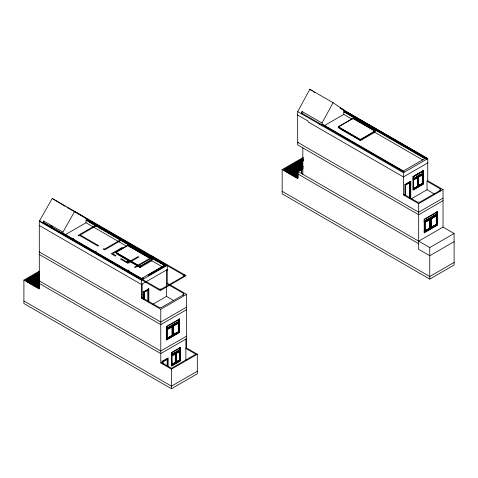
<?xml version="1.0" encoding="UTF-8"?>
<svg xmlns="http://www.w3.org/2000/svg" width="478" height="478" viewBox="0 0 478 478"><rect width="100%" height="100%" fill="white"/><g stroke="black" fill="none" stroke-linecap="round" stroke-linejoin="round"><path stroke-width="0.72" d="M127.477 262.709L128.212 261.006L129.323 261.645L127.477 262.709L126.371 262.069L128.212 261.006M443.034 200.682L418.68 214.742L297.669 144.876L297.669 111.643L309.84 89.278L333.088 102.698L344.154 110.251L344.154 111.643L426.28 159.06L427.021 158.636M322.023 125.702L322.023 123.025L302.096 111.523L301.355 112.886L403.779 172.014L403.779 172.48L427.392 158.845L427.392 158.385L341.041 108.53M322.023 123.025L333.088 102.698M418.68 241.157L443.034 227.098L443.034 189.611L418.68 203.67L403.408 194.851L403.408 172.695L403.779 172.014M186.605 348.038L186.605 294.358L160.781 309.266L160.781 362.945L161.516 362.521L171.477 368.275L195.831 354.216L185.87 348.462L186.605 348.038L197.306 354.216L197.306 373.814L171.477 388.722L23.9 303.518L23.9 280.09L39.298 288.975L39.298 221.236L52.21 198.442L186.139 275.698L160.309 290.612L39.298 220.746L40.038 220.316M126.748 246.272L86.01 222.748L86.01 220.191L164.259 265.368L141.566 278.471L63.317 233.294L62.923 233.521L62.923 232.123L43.683 221.015L42.895 222.395L141.811 279.505L141.811 279.971L166.858 265.511L166.858 265.051L167.246 265.284L167.246 283.185L186.605 294.358M62.923 232.123L74.658 211.407L86.398 218.571L86.398 219.964L165.717 265.756L166.499 265.308M160.781 309.266L141.422 298.093L141.422 280.198L141.811 279.505M49.628 226.709L51.349 225.718M51.839 226.285L51.104 226.709L160.309 289.758L184.663 275.698L152.93 257.385M51.104 227.564L52.58 226.709L51.104 225.855M60.324 233.378L60.712 233.15M86.01 220.191L86.398 219.964M65.205 234.758L86.01 222.748M72.136 238.851L72.871 238.426L73.612 238.851L72.871 239.275M96.484 224.791L78.039 235.445L78.774 235.869L79.515 235.445L97.96 246.092L98.695 245.668L80.25 235.015L97.219 225.216M23.9 280.09L39.393 271.14M29.062 277.533L30.359 276.786M34.231 274.551L36.167 273.428M37.457 272.687L38.766 271.958M39.435 271.97L25.376 280.09L39.399 288.18M39.357 272.299L27.121 279.361L27.121 281.56M27.222 279.451L39.489 272.364M39.423 273.081L38.013 273.9L38.013 287.69M93.903 252.27L95.379 251.416L96.855 252.27L95.379 253.125M319.435 124.214L319.806 123.999M121.573 239.275L104.598 249.074L103.863 248.65L103.123 249.074L104.598 249.928L122.308 239.705M352.101 119.213L343.784 114.415L343.784 111.858L344.154 111.643M324.275 125.678L343.784 114.415M122.308 247.371L111.243 253.758L115.3 256.106L116.04 255.676L112.718 253.758L123.049 247.795M115.736 252.336L127.757 245.399L152.141 259.482L140.126 266.587L115.736 252.336L140.126 266.419L152.141 259.482M115.736 252.509L127.757 245.573L152.141 259.65M116.883 252.743L116.477 252.509L116.477 253.788L116.775 252.76M338.251 126.813L353.009 118.293L375.146 131.068L360.388 139.761L338.251 126.813L360.388 139.588L375.146 131.068M338.251 126.981L353.009 118.46L375.146 131.241M443.034 227.098L454.1 233.491L454.1 265.015L429.752 279.074L282.169 193.871L282.169 169.588L303.357 157.352M303.375 158.194L283.645 169.588L297.764 177.738M303.016 159.108L285.019 169.499L285.019 170.969M285.121 169.588L303.118 159.198M128.212 260.576L126.371 261.645L121.203 258.658L120.468 259.088L127.847 263.348L138.913 256.955M285.587 170.001L294.221 165.018L294.221 175.904M303.554 159.628L295.529 164.259L295.529 176.597M303.476 160.25L297.669 163.607L302.98 166.84L297.669 163.948L303.476 160.59M303.375 160.477L297.961 163.607L302.98 166.499M303.375 160.817L297.961 163.948L302.98 166.84M129.687 261.43L138.178 256.531M300.232 169.81L297.669 171.291L429.752 247.55L454.1 233.491M301.51 169.069L303.434 167.963M126.371 271.014L127.847 270.166L129.323 271.014L127.847 271.868M152.195 256.106L150.719 256.955L152.195 257.809M151.46 257.385L134.485 267.178L135.226 267.608L153.671 256.955M139.731 267.214L139.731 265.935L140.436 265.995L140.436 266.425M140.663 266.676L142.558 265.583M362.282 139.092L363.549 138.363M364.816 137.634L366.71 136.535M116.477 253.788L140.138 267.447L151.789 260.725L151.789 259.446M338.992 126.981L338.992 128.259L360.388 140.616L374.776 132.304L422.881 160.076M141.422 278.853L142.898 277.999L143.633 278.429L142.157 279.277M165.77 264.794L148.061 275.017L148.801 275.447L166.511 265.218M141.458 279.767L142.241 279.313M167.246 269.55L141.422 284.458L39.298 225.496M166.511 270.829L167.246 270.399M143.221 298.899L143.221 291.466L143.657 291.717L148.801 288.718L148.801 302.138M148.025 301.642L147.971 289.835L144.093 292.076L148.025 289.871M141.422 298.093L142.157 297.669L159.574 307.718L160.309 307.294L161.05 307.718L183.922 294.514L183.188 294.089L183.188 295.506M167.246 283.185L166.511 283.609L183.922 293.665L183.188 294.089M158.833 289.758L160.309 288.909L161.785 289.758M184.663 274.85L183.188 275.698L184.663 276.553M152.596 304.42L166.511 296.39L173.604 300.483M403.408 172.265L404.149 171.841L322.023 124.423L322.387 124.208L403.408 170.987L424.805 158.636L343.784 111.858M427.756 162.896L403.408 176.956L307.999 121.872L307.999 121.018L297.669 115.055M186.605 307.139L160.781 322.047L39.298 251.912M413.034 176.699L422.791 171.064L422.791 173.365L413.034 178.999M413.112 176.741L422.869 171.106L422.869 173.406L413.112 179.041M423.042 171.214L413.285 176.842L413.285 179.142L423.042 173.514L423.042 171.214L422.45 170.867M416.965 176.34L420.013 174.578M186.605 309.696L160.781 324.604L39.298 254.469M413.147 179.513L422.887 173.89L422.887 183.893L413.147 189.515M410.769 198.388L410.787 181.24L404.884 184.651L404.908 195.078M404.908 184.669L410.769 181.287M417.473 186.277L417.402 177.547L413.44 179.83L413.512 188.565L417.551 186.318L417.252 177.458M413.512 179.871L417.473 177.589M418.411 177.045L422.373 174.763L422.373 183.45M413.291 179.746L417.551 177.631M418.19 176.92L422.444 174.805L422.444 183.492L418.411 185.739L418.334 177.003L422.295 174.715L422.295 183.409L418.334 185.697M405.918 184.52L409.078 182.698M166.72 328.332L178.635 321.455L179.226 321.796L179.226 319.495L166.685 326.737L166.685 329.037L179.226 321.796M166.792 328.374L178.712 321.497L178.635 319.728M166.72 328.756L172.367 325.5L172.367 335.556L172.952 335.897M173.616 324.777L174.87 324.054M176.125 323.325L177.38 322.602M166.541 329.408L179.065 322.178L179.065 332.18L166.541 339.41M172.128 326.755L166.965 329.653L172.2 326.797L172.2 335.484L167.109 338.424L167.109 329.736M177.714 323.445L173.257 326.014L178.497 323.164M419.887 184.627L418.19 185.607L418.483 185.781L418.483 177.087M413.44 188.523L417.402 186.235L417.402 177.547M418.184 186.115L420.013 185.058M415.274 187.95L417.694 186.551L417.694 176.549L418.041 186.689L417.748 176.519M418.352 186.169L420.771 184.771M403.408 194.851L404.143 194.421L417.945 202.391L418.68 201.961L419.421 202.391L440.818 190.035L440.083 189.611L440.083 191.027M411.337 198.788L427.021 189.736L427.021 181.216L427.756 180.792L443.034 189.611M423.042 183.994L413.285 189.623L413.285 179.573L423.042 173.938L423.042 183.994L422.45 183.654M175.02 333.519L176.926 332.419M172.056 335.401L166.965 338.34L172.128 335.442L172.056 326.713M173.406 326.104L173.406 334.791L178.497 331.851L178.419 323.116L178.348 331.768L173.257 334.708L178.419 331.81M172.367 335.556L173.616 334.833M166.87 338.878L168.113 338.161M169.983 337.08L171.232 336.363M172.54 335.604L173.789 334.887M440.083 189.611L440.818 189.18L427.021 181.216M186.605 336.106L160.781 351.019L39.298 280.885M186.605 338.663L160.781 353.577L39.298 283.436M171.166 352.435L171.757 352.776L180.116 347.948L180.116 350.249L171.757 355.076L171.166 354.736L179.531 349.908L180.116 350.249M171.238 354.778L179.603 349.95L179.531 347.608L180.116 347.948M443.034 198.131L418.68 212.19L297.669 142.319M172.361 354.473L175.348 352.746M176.543 352.059L179.531 350.332L180.116 350.673L180.116 360.729L171.757 365.556L171.166 365.216M180.116 350.673L171.757 355.501L171.757 365.556M179.292 351.33L179.585 351.503L176.041 353.379L176.041 362.067L179.435 360.107M171.996 355.883L175.39 353.923L175.39 362.617L171.996 364.577L171.698 355.716M179.585 351.503L176.191 353.463L176.191 362.151L179.585 360.191L179.292 360.024M166.601 359.372L162.807 361.565L162.861 363.8M162.861 361.595L167.288 359.038L167.288 365.658M162.556 361.416L162.992 361.667L167.419 359.115L167.419 366.471M176.46 361.655L177.595 361.004M175.241 362.533L171.847 364.493L175.318 362.575L175.241 353.84L171.847 355.799L171.919 364.535M176.119 362.109L179.513 360.149L179.435 351.42M173.693 363.907L175.474 362.88M176.113 362.515L178.485 361.147M423.992 219.091L424.584 219.432L437.131 212.19L437.131 214.491L424.584 221.732L423.992 221.392L436.539 214.15L437.131 214.491M424.07 221.434L436.611 214.192L436.539 211.85L437.131 212.19M425.247 221.093L431.52 217.472M432.775 216.743L434.03 216.02M435.285 215.297L436.539 214.574M436.253 215.769L436.324 224.505L431.234 227.444L431.234 218.751L436.253 215.769L431.156 218.709L431.156 227.403L436.253 224.463M424.715 222.258L430.104 219.492L430.104 228.179L424.715 230.952M431.013 218.625L436.396 215.853L436.396 224.546L431.013 227.313M160.781 362.945L171.477 369.124L197.306 354.216M431.646 226.948L432.919 226.214M426.639 230.498L427.888 229.775M429.13 229.058L430.672 228.508L430.738 218.47M434.179 226.142L436.05 225.066M424.584 232.212L437.131 224.971L437.131 214.915L424.584 222.156L424.584 232.212L423.992 231.872M197.306 371.257L171.477 386.164L23.9 300.961M454.1 241.671L429.752 255.724L418.68 249.337L418.68 203.67M454.1 262.458L429.752 276.517L282.169 191.314M301.319 165.938L301.397 173.454L301.373 165.986M301.815 166.189L301.815 173.681M126.371 262.069L129.323 261.645M340.3 108.022L344.154 110.251M340.073 108.01L427.756 158.636L427.756 180.792M343.61 110.478L427.392 158.845M422.45 173.173L423.042 173.514M341.662 129.377L343.604 130.494M344.895 131.241L346.831 132.358M348.121 133.105L349.412 133.852M350.703 134.599L352.639 135.716M353.929 136.457L355.226 137.204M357.162 138.321L358.452 139.068M418.166 176.752L417.575 176.412L417.575 186.468L418.166 186.808M297.669 111.643L403.408 172.695M427.021 189.736L434.544 194.08M413.291 188.434L413.59 188.607L413.59 179.913M430.266 218.195L430.857 218.536M297.842 142.378L298.212 142.593M430.266 228.251L430.857 228.592M302.06 159.807L302.646 160.148L302.646 168.136M301.726 159.999L302.317 160.339L302.317 169.051M301.576 160.088L302.168 160.429L302.168 169.134M301.248 160.279L301.833 160.62L301.833 169.326M300.25 160.853L300.841 161.194M299.252 161.427L299.843 161.767L299.843 170.479M298.738 161.725L299.33 162.066L299.33 170.777M298.26 162L298.846 162.347L298.846 171.052M297.925 162.197L298.517 162.538L298.517 171.244M297.74 162.299L298.332 162.639L298.332 170.628M296.928 162.771L297.519 163.112L297.519 178.354M296.414 163.07L297.005 163.41L297.005 177.924M295.93 163.345L296.521 163.685L296.521 176.752M295.416 163.643L296.007 163.984L296.007 177.051M293.629 164.677L294.221 165.018M293.444 164.779L294.036 165.119L294.036 176.012M292.966 165.059L293.558 165.4L293.558 175.557M292.632 165.251L293.223 165.591L293.223 175.026M292.118 165.549L292.709 165.89L292.709 175.324M291.305 166.015L291.897 166.356L291.897 175.067M291.12 166.123L291.711 166.464L291.711 174.446M290.307 166.589L290.899 166.93L290.899 174.189M290.128 166.697L290.714 167.037L290.714 173.574M289.644 166.977L290.236 167.318L290.236 173.849M289.315 167.169L289.907 167.509L289.907 173.311M288.796 167.467L289.387 167.808L289.387 173.61M287.983 167.933L288.575 168.274L288.575 172.63M287.804 168.041L288.389 168.381L288.389 172.737M297.669 173.849L418.68 243.714M286.991 168.507L287.583 168.848L287.583 172.48M286.806 168.614L287.398 168.955L287.398 171.859M286.328 168.889L286.914 169.23L286.914 172.134M285.993 169.081L286.585 169.427L286.585 171.602M284.386 168.31L285.121 168.734L285.121 171.076M285.808 169.188L286.4 169.529L286.4 171.71M285.48 169.379L286.065 169.72L286.065 171.172M285.33 169.469L285.922 169.81L285.922 171.261M282.169 169.588L297.669 178.533L297.669 163.028M67.063 207.446L167.246 265.284M86.243 218.882L152.488 257.128M87.181 219.516L166.858 265.511M89.762 222.282L94.274 224.887M95.564 225.634L96.855 226.375M98.791 227.492L100.081 228.239M101.372 228.98L102.656 229.727M104.592 230.844L105.883 231.585M107.174 232.332L109.109 233.449M110.4 234.196L111.685 234.937M112.975 235.684L114.911 236.801M116.202 237.542L117.492 238.289M118.783 239.036L120.713 240.153M122.004 240.894L126.521 243.499M127.811 244.246L134.904 248.339M136.194 249.086L140.705 251.691M145.222 254.296L149.733 256.907M151.024 257.648L152.315 258.395M154.251 259.512L155.535 260.253M156.826 261L158.116 261.747M160.052 262.864L161.343 263.605M162.634 264.352L164.563 265.469M151.323 260.456L162.317 266.802M118.454 254.583L127.973 260.08M129.239 260.815L133.685 263.378M134.951 264.107L136.218 264.842M137.491 265.577L139.391 266.676M43.265 222.18L50.363 226.285M39.298 221.236L141.422 280.198M148.347 288.503L148.783 288.76M38.27 273.069L38.855 273.41L38.855 287.929M37.768 273.356L38.36 273.697L38.36 288.216M36.812 273.081L37.427 273.41L37.427 287.332L37.404 273.422M35.88 274.45L36.471 274.79L36.471 286.406M35.384 274.736L35.97 275.077L35.97 286.692M35.037 274.934L35.629 275.274L35.629 286.89M34.846 275.047L35.438 275.388L35.438 286.274M34.5 275.244L35.091 275.585L35.091 285.748M34.004 275.531L34.595 275.872L34.595 285.306M180.116 360.729L179.531 360.388L179.531 350.332M32.97 276.129L33.562 276.469L33.562 285.181M32.092 276.637L32.683 276.977L32.683 284.96M39.471 280.861L39.841 281.076M31.596 276.923L32.187 277.264L32.187 284.524M30.712 277.431L31.303 277.772L31.303 283.579M30.562 277.521L31.154 277.861L31.154 283.669M29.875 277.915L30.461 278.256L30.461 283.34M29.684 278.029L30.269 278.369L30.269 283.448M29.182 278.316L29.773 278.656L29.773 283.012M28.841 278.513L29.427 278.853L29.427 282.486M28.65 278.626L29.236 278.967L29.236 282.594M28.304 278.823L28.895 279.164L28.895 282.068M28.148 278.913L28.74 279.254L28.74 282.157M27.461 279.307L28.053 279.648L28.053 282.552M27.27 279.421L27.861 279.761L27.861 281.936M161.839 361.004L162.275 361.254M52.21 198.442L65.122 206.329M427.392 158.385L427.756 158.636M309.84 89.278L312.277 90.939M313.496 91.77L314.709 92.601M431.305 218.793L431.305 227.486M429.752 247.55L429.752 279.074M425.014 222.431L425.014 231.119M424.584 219.432L424.584 221.732M417.987 176.717L417.987 186.719M410.052 197.982L410.052 182.524L405.625 185.082L405.625 195.383M409.712 182.333L409.712 197.784M409.64 182.285L409.64 198.478M409.461 182.184L409.461 198.376M374.776 132.304L374.776 131.026L374.041 131.456L374.041 132.735M360.759 139.122L360.759 139.546M360.388 139.337L360.388 140.616M360.018 139.546L360.018 140.401M339.362 127.196L339.362 127.62M302.831 147.857L302.831 174.273M302.502 168.943L302.502 160.238L301.911 159.897L301.911 169.332M302.096 111.523L302.096 113.531M301.654 160.728L301.654 168.71M301.504 160.811L301.504 168.794M300.321 161.492L300.321 170.204M300.178 161.576L300.178 170.288M299.993 161.684L299.993 170.395M299.658 161.875L299.658 170.586M299.509 161.958L299.509 170.67M299.18 162.15L299.18 170.861M298.995 162.257L298.995 170.969M298.66 162.448L298.66 171.16M298.182 162.729L298.182 171.435M297.997 162.831L297.997 178.073M297.854 162.92L297.854 178.163M297.334 163.219L297.334 177.732M297.185 163.303L297.185 177.816M296.856 163.494L296.856 177.284M296.671 163.601L296.671 177.392M296.336 163.793L296.336 176.854M296.193 163.876L296.193 176.944M295.858 164.068L295.858 177.135M295.673 164.175L295.673 177.242M294.956 163.763L294.938 176.968M293.886 165.209L293.886 176.095M293.707 165.31L293.707 175.474M293.373 165.508L293.373 175.665M293.301 164.868L293.301 175.755M293.038 165.699L293.038 175.133M292.894 165.782L292.894 175.217M292.56 165.974L292.56 175.408M292.375 166.081L292.375 175.516M292.303 165.442L292.303 174.876M292.231 166.165L292.231 174.876M292.046 166.272L292.046 174.984M291.562 166.547L291.562 174.53M291.383 166.655L291.383 174.637M291.233 166.738L291.233 173.998M291.048 166.846L291.048 174.106M290.57 167.121L290.57 173.657M290.385 167.228L290.385 173.765M290.05 167.419L290.05 173.956M289.979 166.78L289.979 174.04M289.722 167.611L289.722 173.418M289.572 167.7L289.572 173.508M289.238 167.892L289.238 172.97M289.059 167.999L289.059 173.078M288.981 167.36L288.981 173.167M288.909 168.083L288.909 172.439M288.724 168.19L288.724 172.546M288.246 168.465L288.246 172.821M288.061 168.573L288.061 172.928M287.911 168.656L287.911 172.289M287.726 168.764L287.726 172.391M287.248 169.039L287.248 171.943M287.063 169.146L287.063 172.05M286.728 169.337L286.728 171.518M286.25 169.618L286.25 171.07M285.736 169.917L285.736 171.363M285.659 169.278L285.659 171.453M185.87 339.093L185.87 360.316M179.776 348.474L179.776 349.908M179.668 350.458L179.668 360.46M179.005 319.232L179.005 321.383M175.814 353.027L175.767 363.053M173.329 326.056L173.329 334.749M172.839 325.775L172.767 335.813L172.54 325.602M171.757 352.776L171.757 355.076M171.477 369.124L171.477 388.722M168.136 366.793L168.16 357.837L162.257 361.243L162.275 362.742M167.234 359.008L167.234 365.628M167.037 329.695L167.037 338.382M166.511 269.974L166.511 296.39M162.992 361.667L162.992 363.877M151.191 259.793L151.191 261.066M148.156 301.72L148.156 289.943L144.278 292.183L144.278 299.539M144.153 292.106L144.153 299.467M143.633 291.705L143.633 299.156M142.157 284.034L142.157 297.669M141.53 278.901L141.53 280.18M140.138 266.168L140.138 267.447M43.683 221.015L43.683 223.017M39.047 273.302L39.047 287.816M38.706 273.5L38.706 288.019M38.515 273.607L38.515 288.126M38.168 273.81L38.168 288.324M36.663 287.021L36.663 274.677L27.706 279.851L27.706 282.026M36.316 274.88L36.316 286.489M36.125 274.987L36.125 286.603M35.778 275.185L35.778 286.8M35.282 286.364L35.282 275.477L34.691 275.131L34.691 286.023M34.942 275.675L34.942 285.832M34.751 275.782L34.751 285.946M34.404 275.985L34.404 285.42M34.249 276.069L34.249 285.509M34.058 276.182L34.058 285.617M33.908 276.272L33.908 285.707M33.717 276.38L33.717 285.814M33.37 276.577L33.37 285.288M33.215 276.666L33.215 284.649M33.024 276.78L33.024 284.763M32.874 284.852L32.874 276.864L32.283 276.523L32.283 284.512M32.528 277.067L32.528 284.32M32.337 277.174L32.337 284.434M31.996 277.371L31.996 283.908M31.841 277.461L31.841 283.998M31.65 277.575L31.65 284.105M31.494 284.195L31.494 277.664L30.903 277.318L30.903 283.854M30.962 277.969L30.962 283.777M30.807 278.059L30.807 283.866M30.616 278.172L30.616 283.974M30.12 278.459L30.12 283.538M29.929 278.566L29.929 282.922M29.582 278.764L29.582 282.396M29.086 279.05L29.086 282.683M28.549 279.361L28.549 282.265M28.495 278.71L28.495 282.343M28.399 279.451L28.399 282.355M28.208 279.558L28.208 282.462M27.222 279.021L27.222 281.638M423.329 170.622L412.998 176.585L412.998 190.214L423.329 184.251L423.329 170.622M179.597 318.856L166.314 326.522L166.314 340.157L179.597 332.485L179.597 318.856M179.226 322.22L166.685 329.462L166.685 339.517L179.226 332.276L179.226 322.22M180.367 347.381L171.512 352.489L171.512 366.124L180.367 361.01L180.367 347.381M179.967 350.625L171.614 355.447L171.614 365.449L179.967 360.633L179.967 350.625M437.495 211.551L424.213 219.217L424.213 232.852L437.495 225.18L437.495 211.551M436.964 214.873L424.446 222.103L424.446 232.105L436.964 224.875L436.964 214.873M429.955 219.402L424.864 222.342L424.864 231.035L429.955 228.096L429.955 219.402M430.033 219.45L424.936 222.384L424.936 231.077L430.033 228.137L430.033 219.45"/></g></svg>
